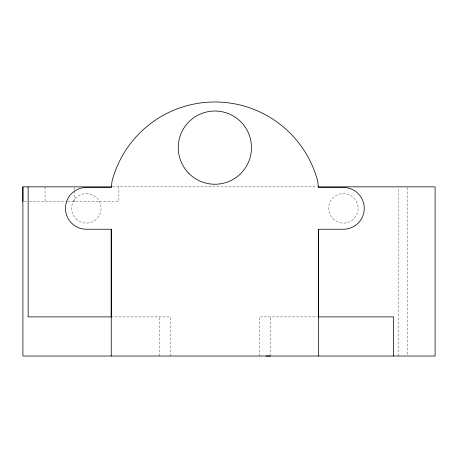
<?xml version="1.0" encoding="UTF-8"?>
<svg xmlns="http://www.w3.org/2000/svg" width="458" height="458" viewBox="0 0 458 458"><rect width="100%" height="100%" fill="white"/><g stroke="black" fill="none" stroke-linecap="round" stroke-linejoin="round"><path stroke-width="0.34" stroke-dasharray="2.29 1.72" d="M159.424 356.021L159.424 316.884M170.244 356.021L170.244 316.884L111.958 316.884M259.428 356.021L259.428 316.884L317.222 316.884M270.249 356.021L270.249 316.884M398.288 356.021L398.288 187.562M112.485 186.847L317.085 186.847M24.32 201.617L28.591 201.617M29.301 201.617L66.983 201.617M67.692 201.617L118.885 201.617L118.885 186.847M407.488 187.562L407.488 355.305M74.585 187.551L74.585 190.368M74.585 191.066L74.585 201.617M45.05 186.847L45.05 201.617M75.908 218.792A14.765 14.765 0 0 0 100.611 212.169A14.765 14.765 0 0 0 82.526 194.083A14.765 14.765 0 0 0 75.908 218.792M332.949 218.792A14.765 14.765 0 0 0 357.658 212.169A14.765 14.765 0 0 0 339.573 194.083A14.765 14.765 0 0 0 332.949 218.792"/><path stroke-width="0.69" d="M111.815 186.847L22.9 186.847L22.9 356.021L435.1 356.021L435.1 186.847L317.8 186.847M111.248 356.021L111.248 229.235L86.35 229.235A20.885 20.885 0 0 1 65.465 208.35A20.885 20.885 0 0 1 86.35 187.465L111.248 187.465L112.124 180.818A106.371 106.371 0 0 1 317.617 180.818L318.493 187.465L343.391 187.465A20.885 20.885 0 0 1 364.276 208.35A20.885 20.885 0 0 1 343.391 229.235L318.493 229.235L318.493 356.021M393.565 356.021L393.565 316.884L317.932 316.884M111.683 316.884L28.133 316.884L28.133 186.847M270.249 356.021L265.995 356.021M318.493 229.235L318.493 316.884M111.248 229.235L111.248 316.884M22.9 186.847L22.9 201.617M188.982 173.525A36.611 36.611 0 0 0 250.234 157.111A36.611 36.611 0 0 0 205.396 112.273A36.611 36.611 0 0 0 188.982 173.525"/></g></svg>
